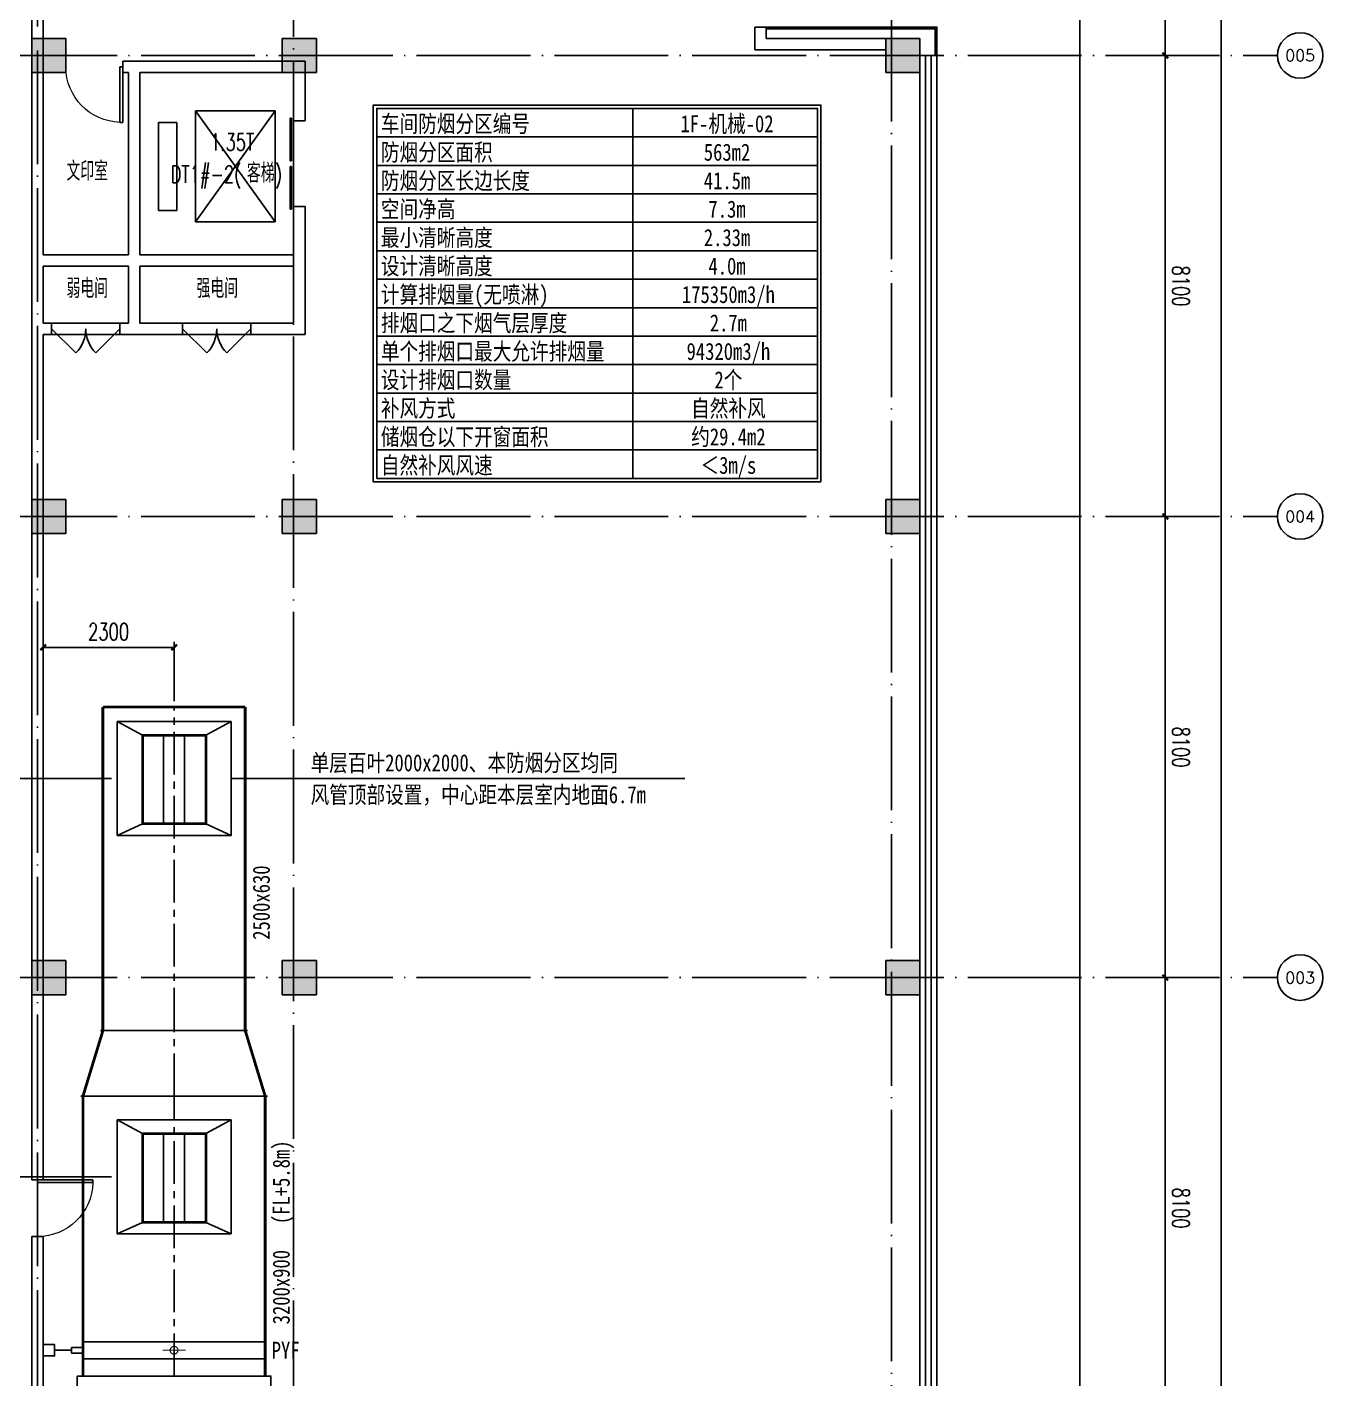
# Model space of a CAD drawing. Extents: x -555607 to 460190, y 498714 to 1664455.
# Drawn here: x -144037 to -121275, y 750970 to 774720 of the extents above; entities that cross this region are included whole.
import ezdxf
from ezdxf.enums import TextEntityAlignment as Align

# ---------------------------------------------------------------- set-up
doc = ezdxf.new("R2010")
doc.units = 0
doc.header["$LTSCALE"] = 1000
doc.header["$MEASUREMENT"] = 0
doc.linetypes.add('CENTER2', pattern=[1.125, 0.75, -0.125, 0.125, -0.125])
doc.linetypes.add('DOTE', pattern=[2.42, 2, -0.2, 0.02, -0.2])
doc.layers.get('Defpoints').update_dxf_attribs({"color": 210})
for name, color, linetype in [('A-AXIS-D', 1, 'Continuous'), ('A-AXIS-DOTE', 14, 'DOTE'), ('A-CURTAIN', 134, 'Continuous'), ('A-STAIR', 150, 'Continuous'), ('A-TEXT', 61, 'Continuous'), ('A-WINDOW', 8, 'Continuous'), ('A-防火门窗', 8, 'Continuous'), ('AS-COLN', 6, 'Continuous'), ('AS-WALL', 40, 'Continuous'), ('CURTWALL', 4, 'Continuous'), ('DUCT-暖通风中心线', 5, 'CENTER2'), ('DUCT-暖通风法兰', 2, 'Continuous'), ('DUCT-暖通风管', 7, 'Continuous'), ('DUCT-暖通风管端线', 2, 'Continuous'), ('PUB_HATCH', 8, 'Continuous'), ('TH_DIM', 3, 'Continuous'), ('WINDOW', 8, 'Continuous'), ('暖通', 7, 'Continuous')]:
    doc.layers.add(name, color=color, linetype=linetype)
doc.styles.add('-黑体', font='simhei.ttf', dxfattribs={"width": 0.8})
doc.styles.add('_TCH_AXIS', font='COMPLEX', dxfattribs={"bigfont": 'GBCBIG'})
doc.styles.add('_TCH_DIM_T3', font='SIMPLEX', dxfattribs={"width": 0.705882, "bigfont": 'GBCBIG'})
doc.styles.add('A-DIM_T3', font='SIMPLEX', dxfattribs={"width": 0.705882, "bigfont": 'GBCBIG'})
doc.styles.add('A-STANDARD', font='SIMPLEX', dxfattribs={"bigfont": 'GBCBIG'})
doc.styles.add('图框宋体', font='', dxfattribs={"width": 0.75})
doc.styles.get('图框宋体').set_extended_font_data('SimSun')
doc.dimstyles.new('_TCH_ARCH&&100', dxfattribs={"dimtxt": 297.5, "dimasz": 100, "dimexe": 100, "dimexo": 100, "dimgap": 126.25, "dimtad": 1, "dimdec": 0, "dimzin": 0, "dimdsep": 46, "dimtxsty": '_TCH_DIM_T3', "dimblk": 'ARCHTICK', "dimcen": 0.09, "dimclrt": 7, "dimazin": 2, "dimtfac": 1, "dimtdec": 0, "dimtix": 1, "dimtmove": 2, "dimatfit": 3, "dimfxl": 100, "dimtolj": 1, "dimtzin": 0, "dimarcsym": 0})
doc.dimstyles.new('_TCH_ARCH&&150', dxfattribs={"dimtxt": 446.25, "dimasz": 150, "dimexe": 375, "dimexo": 450, "dimgap": 150, "dimtad": 1, "dimdec": 0, "dimzin": 0, "dimdsep": 46, "dimtxsty": '_TCH_DIM_T3', "dimblk": 'ARCHTICK', "dimcen": 0.09, "dimclrt": 7, "dimazin": 2, "dimtfac": 1, "dimtdec": 0, "dimtix": 1, "dimtmove": 2, "dimatfit": 3, "dimfxl": 1, "dimtolj": 1, "dimtzin": 0, "dimarcsym": 0})
doc.dimstyles.new('A-DIM&&100', dxfattribs={"dimtxt": 297.5, "dimasz": 100, "dimexe": 100, "dimexo": 100, "dimgap": 126.25, "dimtad": 1, "dimdec": 0, "dimzin": 0, "dimdsep": 46, "dimtxsty": 'A-DIM_T3', "dimblk": 'ARCHTICK', "dimcen": 0.09, "dimclrt": 7, "dimazin": 2, "dimtfac": 1, "dimtdec": 0, "dimtix": 1, "dimtmove": 2, "dimatfit": 3, "dimfxl": 1, "dimtolj": 1, "dimtzin": 0, "dimarcsym": 0})

# ---------------------------------------------------------------- blocks, each defined once
blk = doc.blocks.new('_ArchTick')
at = {"color": 0, "linetype": 'ByBlock', "const_width": 0.4}
blk.add_lwpolyline([(-0.5, -0.5), (0.5, 0.5)], dxfattribs=at)
blk = doc.blocks.new('*D169')
at = {"layer": 'A-AXIS-D', "color": 0, "lineweight": -2, "transparency": 16777216}
for p, q in [((-124860, 832520), (-122965, 832520)), ((-123065, 832520), (-123065, 741120)), ((-124860, 741120), (-122965, 741120))]:
    blk.add_line(p, q, dxfattribs=at)
at = {"layer": 'Defpoints', "color": 0, "transparency": 16777216}
for p in [(-124960, 832520), (-124960, 741120), (-123065, 741120)]:
    blk.add_point(p, dxfattribs=at)
at = {"layer": 'A-AXIS-D', "color": 0, "lineweight": -2, "transparency": 16777216, "xscale": 100, "yscale": 100, "zscale": 100}
for p, rotation in [((-123065, 832520), 90), ((-123065, 741120), 270)]:
    blk.add_blockref('_ArchTick', p, dxfattribs=dict(at, rotation=rotation))
at = {"layer": 'A-AXIS-D', "color": 7, "transparency": 16777216, "insert": (-122790, 786820), "char_height": 297.5, "attachment_point": 5, "rotation": 270, "style": '_TCH_DIM_T3'}
blk.add_mtext('\\A1;91400', dxfattribs=at)
blk = doc.blocks.new('*D208')
at = {"layer": 'A-AXIS-D', "color": 0, "lineweight": -2, "transparency": 16777216}
for p, q in [((-124960, 778720), (-123944, 778720)), ((-124044, 778720), (-124044, 774220)), ((-124960, 774220), (-123944, 774220))]:
    blk.add_line(p, q, dxfattribs=at)
at = {"layer": 'Defpoints', "color": 0, "transparency": 16777216}
for p in [(-125060, 778720), (-125060, 774220), (-124044, 774220)]:
    blk.add_point(p, dxfattribs=at)
at = {"layer": 'A-AXIS-D', "color": 0, "lineweight": -2, "transparency": 16777216, "xscale": 100, "yscale": 100, "zscale": 100}
for p, rotation in [((-124044, 778720), 90), ((-124044, 774220), 270)]:
    blk.add_blockref('_ArchTick', p, dxfattribs=dict(at, rotation=rotation))
at = {"layer": 'A-AXIS-D', "color": 7, "transparency": 16777216, "insert": (-123769, 776470), "char_height": 297.5, "attachment_point": 5, "rotation": 270, "style": 'A-DIM_T3'}
blk.add_mtext('\\A1;4500', dxfattribs=at)
blk = doc.blocks.new('*D209')
at = {"layer": 'A-AXIS-D', "color": 0, "lineweight": -2, "transparency": 16777216}
for p, q in [((-124960, 774220), (-123944, 774220)), ((-124044, 774220), (-124044, 766120)), ((-124960, 766120), (-123944, 766120))]:
    blk.add_line(p, q, dxfattribs=at)
at = {"layer": 'Defpoints', "color": 0, "transparency": 16777216}
for p in [(-125060, 774220), (-125060, 766120), (-124044, 766120)]:
    blk.add_point(p, dxfattribs=at)
at = {"layer": 'A-AXIS-D', "color": 0, "lineweight": -2, "transparency": 16777216, "xscale": 100, "yscale": 100, "zscale": 100}
for p, rotation in [((-124044, 774220), 90), ((-124044, 766120), 270)]:
    blk.add_blockref('_ArchTick', p, dxfattribs=dict(at, rotation=rotation))
at = {"layer": 'A-AXIS-D', "color": 7, "transparency": 16777216, "insert": (-123769, 770170), "char_height": 297.5, "attachment_point": 5, "rotation": 270, "style": 'A-DIM_T3'}
blk.add_mtext('\\A1;8100', dxfattribs=at)
blk = doc.blocks.new('*D210')
at = {"layer": 'A-AXIS-D', "color": 0, "lineweight": -2, "transparency": 16777216}
for p, q in [((-124960, 766120), (-123944, 766120)), ((-124044, 766120), (-124044, 758020)), ((-124960, 758020), (-123944, 758020))]:
    blk.add_line(p, q, dxfattribs=at)
at = {"layer": 'Defpoints', "color": 0, "transparency": 16777216}
for p in [(-125060, 766120), (-125060, 758020), (-124044, 758020)]:
    blk.add_point(p, dxfattribs=at)
at = {"layer": 'A-AXIS-D', "color": 0, "lineweight": -2, "transparency": 16777216, "xscale": 100, "yscale": 100, "zscale": 100}
for p, rotation in [((-124044, 766120), 90), ((-124044, 758020), 270)]:
    blk.add_blockref('_ArchTick', p, dxfattribs=dict(at, rotation=rotation))
at = {"layer": 'A-AXIS-D', "color": 7, "transparency": 16777216, "insert": (-123769, 762070), "char_height": 297.5, "attachment_point": 5, "rotation": 270, "style": 'A-DIM_T3'}
blk.add_mtext('\\A1;8100', dxfattribs=at)
blk = doc.blocks.new('*D211')
at = {"layer": 'A-AXIS-D', "color": 0, "lineweight": -2, "transparency": 16777216}
for p, q in [((-124960, 758020), (-123944, 758020)), ((-124044, 758020), (-124044, 749920)), ((-124960, 749920), (-123944, 749920))]:
    blk.add_line(p, q, dxfattribs=at)
at = {"layer": 'Defpoints', "color": 0, "transparency": 16777216}
for p in [(-125060, 758020), (-125060, 749920), (-124044, 749920)]:
    blk.add_point(p, dxfattribs=at)
at = {"layer": 'A-AXIS-D', "color": 0, "lineweight": -2, "transparency": 16777216, "xscale": 100, "yscale": 100, "zscale": 100}
for p, rotation in [((-124044, 758020), 90), ((-124044, 749920), 270)]:
    blk.add_blockref('_ArchTick', p, dxfattribs=dict(at, rotation=rotation))
at = {"layer": 'A-AXIS-D', "color": 7, "transparency": 16777216, "insert": (-123769, 753970), "char_height": 297.5, "attachment_point": 5, "rotation": 270, "style": 'A-DIM_T3'}
blk.add_mtext('\\A1;8100', dxfattribs=at)
blk = doc.blocks.new('$DorLib2D$00000001')
for p, q in [((0.45, 0.975), (0.5, 0.975)), ((0.45, 0), (0.45, 0.975)), ((0.5, 0), (0.5, 0.975)), ((0.5, 0), (0.45, 0))]:
    blk.add_line(p, q)
at = {"lineweight": 13}
blk.add_arc((0.475, 0), 0.975, 91.4693, 180, dxfattribs=at)
blk = doc.blocks.new('$DORLIB2D$00000127')
at = {"color": 0}
for points in [[(-0.533, 0.795), (-0.533, 0.69)], [(-0.033, 0.795), (-0.533, 0.795)], [(-0.033, 0.795), (-0.033, 0.69)], [(0.533, 0.795), (0.033, 0.795)], [(0.033, 0.795), (0.033, 0.69)], [(0.533, 0.795), (0.533, 0.69)], [(-0.033, 0.69), (-0.533, 0.69)], [(0.533, 0.69), (0.033, 0.69)], [(0.5, 0.5), (-0.5, 0.5)]]:
    blk.add_lwpolyline(points, dxfattribs=at)
blk = doc.blocks.new('$DorLib2D$00000116')
at = {"color": 0}
for p, q in [((-0.5, 0), (-0.146, 0.354)), ((0.5, 0), (0.146, 0.354))]:
    blk.add_line(p, q, dxfattribs=at)
for centre, start, end in [((-0.5, 0), 0, 45), ((0.5, 0), 135, 180)]:
    blk.add_arc(centre, 0.5, start, end, dxfattribs=at)
blk = doc.blocks.new('$风口$00000108')
for p, q in [((-250, 135), (-190, 75)), ((-250, -135), (-250, 135)), ((250, 135), (200, 75)), ((250, 135), (250, -135)), ((200, 25), (-190, 25)), ((200, -25), (-190, -25)), ((-250, -135), (-190, -75)), ((200, -75), (250, -135)), ((250, -135), (-250, -135))]:
    blk.add_line(p, q)
at = {"linetype": 'Continuous'}
blk.add_line((250, 135), (-250, 135), dxfattribs=at)
at = {"lineweight": 40}
for p, q in [((-190, 75), (200, 75)), ((-190, -75), (-190, 75)), ((200, 75), (200, -75)), ((-190, -75), (200, -75))]:
    blk.add_line(p, q, dxfattribs=at)
blk = doc.blocks.new('*D565')
at = {"layer": 'Defpoints', "color": 0, "transparency": 16777216}
for p in [(-141454, 763822), (-143754, 762775), (-141454, 762775)]:
    blk.add_point(p, dxfattribs=at)
at = {"layer": 'TH_DIM', "color": 0, "lineweight": -2, "transparency": 16777216}
for p, q in [((-143754, 762875), (-143754, 763922)), ((-143754, 763822), (-141454, 763822)), ((-141454, 762875), (-141454, 763922))]:
    blk.add_line(p, q, dxfattribs=at)
at = {"layer": 'TH_DIM', "color": 0, "lineweight": -2, "transparency": 16777216, "xscale": 100, "yscale": 100, "zscale": 100, "rotation": 180}
blk.add_blockref('_ArchTick', (-143754, 763822), dxfattribs=at)
at = {"layer": 'TH_DIM', "color": 0, "lineweight": -2, "transparency": 16777216, "xscale": 100, "yscale": 100, "zscale": 100}
blk.add_blockref('_ArchTick', (-141454, 763822), dxfattribs=at)
at = {"layer": 'TH_DIM', "color": 7, "transparency": 16777216, "insert": (-142604, 764097), "char_height": 297.5, "attachment_point": 5, "style": '_TCH_DIM_T3'}
blk.add_mtext('\\A1;2300', dxfattribs=at)
blk = doc.blocks.new('*D566')
at = {"layer": 'Defpoints', "color": 0, "transparency": 16777216}
for p in [(-145578, 761520), (-142454, 761520), (-142454, 758020)]:
    blk.add_point(p, dxfattribs=at)
at = {"layer": 'TH_DIM', "color": 0, "lineweight": -2, "transparency": 16777216}
for p, q in [((-142554, 761520), (-145678, 761520)), ((-145578, 758020), (-145578, 761520)), ((-142554, 758020), (-145678, 758020))]:
    blk.add_line(p, q, dxfattribs=at)
at = {"layer": 'TH_DIM', "color": 0, "lineweight": -2, "transparency": 16777216, "xscale": 100, "yscale": 100, "zscale": 100}
for p, rotation in [((-145578, 761520), 90), ((-145578, 758020), 270)]:
    blk.add_blockref('_ArchTick', p, dxfattribs=dict(at, rotation=rotation))
at = {"layer": 'TH_DIM', "color": 7, "transparency": 16777216, "insert": (-145853, 759770), "char_height": 297.5, "attachment_point": 5, "rotation": 90, "style": '_TCH_DIM_T3'}
blk.add_mtext('\\A1;3500', dxfattribs=at)
blk = doc.blocks.new('*D567')
at = {"layer": 'Defpoints', "color": 0, "transparency": 16777216}
for p in [(-145578, 758020), (-142454, 758020), (-142454, 754520)]:
    blk.add_point(p, dxfattribs=at)
at = {"layer": 'TH_DIM', "color": 0, "lineweight": -2, "transparency": 16777216}
for p, q in [((-142554, 758020), (-145678, 758020)), ((-145578, 754520), (-145578, 758020)), ((-142554, 754520), (-145678, 754520))]:
    blk.add_line(p, q, dxfattribs=at)
at = {"layer": 'TH_DIM', "color": 0, "lineweight": -2, "transparency": 16777216, "xscale": 100, "yscale": 100, "zscale": 100}
for p, rotation in [((-145578, 758020), 90), ((-145578, 754520), 270)]:
    blk.add_blockref('_ArchTick', p, dxfattribs=dict(at, rotation=rotation))
at = {"layer": 'TH_DIM', "color": 7, "transparency": 16777216, "insert": (-145853, 756270), "char_height": 297.5, "attachment_point": 5, "rotation": 90, "style": '_TCH_DIM_T3'}
blk.add_mtext('\\A1;3500', dxfattribs=at)
blk = doc.blocks.new('*D621')
at = {"layer": 'Defpoints', "color": 0, "transparency": 16777216}
for p in [(-127182, 823720), (-125547, 823720), (-127182, 741820)]:
    blk.add_point(p, dxfattribs=at)
at = {"layer": 'TH_DIM', "color": 0, "lineweight": -2, "transparency": 16777216}
for p, q in [((-126732, 823720), (-125172, 823720)), ((-125547, 741820), (-125547, 823720)), ((-126732, 741820), (-125172, 741820))]:
    blk.add_line(p, q, dxfattribs=at)
at = {"layer": 'TH_DIM', "color": 0, "lineweight": -2, "transparency": 16777216, "xscale": 150, "yscale": 150, "zscale": 150}
for p, rotation in [((-125547, 823720), 90), ((-125547, 741820), 270)]:
    blk.add_blockref('_ArchTick', p, dxfattribs=dict(at, rotation=rotation))
at = {"layer": 'TH_DIM', "color": 7, "transparency": 16777216, "insert": (-125995, 782770), "char_height": 446.25, "attachment_point": 5, "rotation": 90, "style": '图框宋体'}
blk.add_mtext('\\A1;本侧101轴至011轴储烟仓以下开窗(门)面积共计:29.4平方', dxfattribs=at)

msp = doc.modelspace()

# ---------------------------------------------------------------- hatches: boundary and pattern name
at = {"layer": 'PUB_HATCH'}
for points in [[(-143954.2, 773920), (-143354.2, 773920), (-143354.2, 774520), (-143954.2, 774520)], [(-139554.2, 773920), (-138954.2, 773920), (-138954.2, 774520), (-139554.2, 774520)], [(-128954.2, 773920), (-128354.2, 773920), (-128354.2, 774520), (-128954.2, 774520)], [(-143954.2, 765820), (-143354.2, 765820), (-143354.2, 766420), (-143954.2, 766420)], [(-139554.2, 765820), (-138954.2, 765820), (-138954.2, 766420), (-139554.2, 766420)], [(-128954.2, 765820), (-128354.2, 765820), (-128354.2, 766420), (-128954.2, 766420)], [(-143954.2, 757720), (-143354.2, 757720), (-143354.2, 758320), (-143954.2, 758320)], [(-139554.2, 757720), (-138954.2, 757720), (-138954.2, 758320), (-139554.2, 758320)], [(-128954.2, 757720), (-128354.2, 757720), (-128354.2, 758320), (-128954.2, 758320)]]:
    msp.add_hatch(color=256, dxfattribs=at).paths.add_polyline_path(points)

# ---------------------------------------------------------------- linework, layer by layer
at = {"layer": 'A-AXIS-D'}
for centre in [(-121674.9, 774221.1), (-121674.9, 766121.1), (-121674.9, 758021.1)]:
    msp.add_circle(centre, 400, dxfattribs=at)
at = {"layer": 'A-AXIS-DOTE', "color": 250}
for p, q in [((-139354.2, 735826.1), (-139354.2, 841482.3)), ((-128854.2, 540740), (-128854.2, 841482.3)), ((-143854.2, 736010), (-143854.2, 841220)), ((-144454.2, 774220), (-122074.9, 774220)), ((-144454.2, 766120), (-122074.9, 766120)), ((-144454.2, 758020), (-122074.9, 758020))]:
    msp.add_line(p, q, dxfattribs=at)
at = {"layer": 'A-CURTAIN', "color": 8}
for points in [[(-128054.2, 774220), (-128054.2, 774720), (-131054.2, 774720)], [(-128084.2, 774220), (-128084.2, 774690), (-131054.2, 774690)]]:
    msp.add_lwpolyline(points, dxfattribs=at)
at = {"layer": 'A-STAIR', "color": 8}
for p, q in [((-141079.2, 773245), (-139679.2, 773245)), ((-141079.2, 771295), (-141079.2, 773245)), ((-141079.2, 773245), (-139679.2, 771295)), ((-139679.2, 773245), (-141079.2, 771295)), ((-139679.2, 773245), (-139679.2, 771295)), ((-141729.2, 773045), (-141404.2, 773045)), ((-141729.2, 771495), (-141729.2, 773045)), ((-141404.2, 773045), (-141404.2, 771495)), ((-141404.2, 771495), (-141729.2, 771495)), ((-139679.2, 771295), (-141079.2, 771295))]:
    msp.add_line(p, q, dxfattribs=at)
at = {"layer": 'A-防火门窗', "color": 8}
for p, q in [((-143604.2, 769520), (-142404.2, 769520)), ((-141304.2, 769520), (-140104.2, 769520)), ((-143604.2, 769320), (-142404.2, 769320)), ((-141304.2, 769320), (-140104.2, 769320))]:
    msp.add_line(p, q, dxfattribs=at)
at = {"layer": 'AS-COLN', "color": 3}
for p, q in [((-143354.2, 774520), (-143954.2, 774520)), ((-143954.2, 774520), (-143954.2, 773920)), ((-143354.2, 773920), (-143354.2, 774520)), ((-138954.2, 774520), (-139554.2, 774520)), ((-139554.2, 774520), (-139554.2, 773920)), ((-138954.2, 773920), (-138954.2, 774520)), ((-128354.2, 774520), (-128954.2, 774520)), ((-128954.2, 774520), (-128954.2, 773920)), ((-128354.2, 773920), (-128354.2, 774520)), ((-143954.2, 773920), (-143354.2, 773920)), ((-139554.2, 773920), (-138954.2, 773920)), ((-128954.2, 773920), (-128354.2, 773920))]:
    msp.add_line(p, q, dxfattribs=at)
at = {"layer": 'AS-COLN'}
for p, q in [((-143354.2, 766420), (-143954.2, 766420)), ((-143954.2, 766420), (-143954.2, 765820)), ((-143354.2, 765820), (-143354.2, 766420)), ((-138954.2, 766420), (-139554.2, 766420)), ((-139554.2, 766420), (-139554.2, 765820)), ((-138954.2, 765820), (-138954.2, 766420)), ((-128354.2, 766420), (-128954.2, 766420)), ((-128954.2, 766420), (-128954.2, 765820)), ((-128354.2, 765820), (-128354.2, 766420)), ((-143954.2, 765820), (-143354.2, 765820)), ((-139554.2, 765820), (-138954.2, 765820)), ((-128954.2, 765820), (-128354.2, 765820)), ((-143354.2, 758320), (-143954.2, 758320)), ((-143954.2, 758320), (-143954.2, 757720)), ((-143354.2, 757720), (-143354.2, 758320)), ((-138954.2, 758320), (-139554.2, 758320)), ((-139554.2, 758320), (-139554.2, 757720)), ((-139554.2, 758320), (-139554.2, 757720)), ((-138954.2, 757720), (-138954.2, 758320)), ((-128354.2, 758320), (-128954.2, 758320)), ((-128954.2, 758320), (-128954.2, 757720)), ((-128354.2, 757720), (-128354.2, 758320)), ((-143954.2, 757720), (-143354.2, 757720)), ((-139554.2, 757720), (-138954.2, 757720)), ((-128954.2, 757720), (-128354.2, 757720))]:
    msp.add_line(p, q, dxfattribs=at)
at = {"layer": 'AS-WALL'}
for p, q in [((-143954.2, 806220), (-143954.2, 770620)), ((-143754.2, 770720), (-143754.2, 806220)), ((-131054.2, 774720), (-131254.2, 774720)), ((-131254.2, 774720), (-131254.2, 774320)), ((-131054.2, 774520), (-131054.2, 774720)), ((-131054.2, 774520), (-128954.2, 774520)), ((-128954.2, 774520), (-128954.2, 774320)), ((-131254.2, 774320), (-128954.2, 774320)), ((-143354.2, 773920), (-143354.2, 774120)), ((-142154.2, 774120), (-142354.2, 774120)), ((-142354.2, 774120), (-142354.2, 773920)), ((-142154.2, 774120), (-139154.2, 774120)), ((-139154.2, 773070), (-139154.2, 774120)), ((-142354.2, 773920), (-142254.2, 773920)), ((-142254.2, 773920), (-142254.2, 770720)), ((-142054.2, 773920), (-142054.2, 770720)), ((-142054.2, 773920), (-139354.2, 773920)), ((-139354.2, 773920), (-139354.2, 773070)), ((-139354.2, 773070), (-139154.2, 773070)), ((-139154.2, 771570), (-139354.2, 771570)), ((-139354.2, 771570), (-139354.2, 770720)), ((-139154.2, 770620), (-139154.2, 771570)), ((-143754.2, 770720), (-142254.2, 770720)), ((-142054.2, 770720), (-139354.2, 770720)), ((-143954.2, 770620), (-143954.2, 769420)), ((-143754.2, 770520), (-142254.2, 770520)), ((-143754.2, 770520), (-143754.2, 769520)), ((-142254.2, 770520), (-142254.2, 769520)), ((-142054.2, 770520), (-139354.2, 770520)), ((-142054.2, 770520), (-142054.2, 769520)), ((-139354.2, 770520), (-139354.2, 769520)), ((-139154.2, 770620), (-139154.2, 769320)), ((-143604.2, 769520), (-143754.2, 769520)), ((-143604.2, 769320), (-143604.2, 769520)), ((-142254.2, 769520), (-142404.2, 769520)), ((-142404.2, 769520), (-142404.2, 769320)), ((-141304.2, 769520), (-142054.2, 769520)), ((-141304.2, 769320), (-141304.2, 769520)), ((-139354.2, 769520), (-140104.2, 769520)), ((-140104.2, 769520), (-140104.2, 769320)), ((-143954.2, 769420), (-143954.2, 754470)), ((-143754.2, 754470), (-143754.2, 769320)), ((-143754.2, 769320), (-143604.2, 769320)), ((-142404.2, 769320), (-142154.2, 769320)), ((-142154.2, 769320), (-141304.2, 769320)), ((-140104.2, 769320), (-139154.2, 769320)), ((-143954.2, 754470), (-143754.2, 754470)), ((-143754.2, 753470), (-143954.2, 753470)), ((-143954.2, 753470), (-143954.2, 749720)), ((-143754.2, 749820), (-143754.2, 753470))]:
    msp.add_line(p, q, dxfattribs=at)
at = {"layer": 'CURTWALL', "color": 8}
for p, q in [((-128354.2, 774220), (-128354.2, 741820)), ((-128054.2, 774220), (-128354.2, 774220)), ((-128254.2, 774220), (-128254.2, 741820)), ((-128154.2, 774220), (-128154.2, 741820)), ((-128054.2, 774220), (-128054.2, 741820))]:
    msp.add_line(p, q, dxfattribs=at)
at = {"layer": 'DUCT-暖通风中心线'}
for p, q in [((-141454.2, 757089.1), (-141454.2, 762775.4)), ((-141454.2, 755938.9), (-141454.2, 757088.9)), ((-141454.2, 751020), (-141454.2, 755938.7))]:
    msp.add_line(p, q, dxfattribs=at)
at = {"layer": 'DUCT-暖通风法兰'}
for p, q in [((-140164.2, 757089), (-142744.2, 757089)), ((-143094.2, 755938.8), (-139814.2, 755938.8))]:
    msp.add_line(p, q, dxfattribs=at)
at = {"layer": 'DUCT-暖通风管', "const_width": 50}
for points in [[(-140204.2, 762775.4), (-142704.2, 762775.4)], [(-142704.2, 762775.4), (-142704.2, 757089.1)], [(-140204.2, 757089.1), (-140204.2, 762775.4)], [(-143054.2, 755938.9), (-142704.2, 757088.9)], [(-139854.2, 755938.9), (-140204.2, 757088.9)], [(-143054.2, 755938.7), (-143054.2, 751020)], [(-139854.2, 751020), (-139854.2, 755938.7)]]:
    msp.add_lwpolyline(points, dxfattribs=at)
at = {"layer": 'DUCT-暖通风管端线'}
for p, q in [((-142704.2, 757089.1), (-140204.2, 757089.1)), ((-140204.2, 757088.9), (-142704.2, 757088.9)), ((-143054.2, 755938.9), (-139854.2, 755938.9)), ((-139854.2, 755938.7), (-143054.2, 755938.7))]:
    msp.add_line(p, q, dxfattribs=at)
at = {"layer": '暖通'}
for p, q in [((-133394.6, 773289.8), (-133394.6, 766789.8)), ((-137894.6, 772789.8), (-130154.3, 772789.8)), ((-137894.6, 772289.8), (-130154.3, 772289.8)), ((-137894.6, 771789.8), (-130154.3, 771789.8)), ((-137894.6, 771289.8), (-130154.3, 771289.8)), ((-137894.6, 770789.8), (-130154.3, 770789.8)), ((-137894.6, 770289.8), (-130154.3, 770289.8)), ((-137894.6, 769789.8), (-130154.3, 769789.8)), ((-137894.6, 769289.8), (-130154.3, 769289.8)), ((-137894.6, 768789.8), (-130154.3, 768789.8)), ((-137894.6, 768289.8), (-130154.3, 768289.8)), ((-137894.6, 767789.8), (-130154.3, 767789.8)), ((-137894.6, 767289.8), (-130154.3, 767289.8)), ((-137894.6, 766789.8), (-130154.3, 766789.8)), ((-137894.6, 766789.8), (-130154.3, 766789.8))]:
    msp.add_line(p, q, dxfattribs=at)
at = {"layer": '暖通', "color": 7}
for p, q in [((-140454.2, 761520), (-137744.7, 761520)), ((-132484.8, 761520), (-139184.7, 761520)), ((-143254.2, 751474.3, 2500), (-143554.2, 751474.3)), ((-143254.2, 751524.1), (-143254.2, 751424.5, 5000)), ((-143054.2, 751524.1), (-143254.2, 751524.1)), ((-143054.2, 751624.3), (-139854.2, 751624.3)), ((-143054.2, 751624.3), (-143054.2, 751324.3)), ((-143054.2, 751624.3), (-143054.2, 751324.3)), ((-143254.2, 751424.5), (-143054.2, 751424.5)), ((-143054.2, 751324.3), (-139854.2, 751324.3))]:
    msp.add_line(p, q, dxfattribs=at)
at = {"layer": '暖通'}
msp.add_lwpolyline([(-130094.3, 766729.8), (-137954.6, 766729.8), (-137954.6, 773349.8), (-130094.3, 773349.8)], close=True, dxfattribs=at)
msp.add_lwpolyline([(-137894.6, 766789.8), (-137894.6, 773289.8), (-130154.3, 773289.8), (-130154.3, 766789.8)], dxfattribs=at)
at = {"layer": '暖通', "color": 7}
for points in [[(-143754.2, 751574.3), (-143554.2, 751574.3), (-143554.2, 751374.3), (-143754.2, 751374.3)], [(-143154.2, 751020), (-139754.2, 751020), (-139754.2, 749920), (-143154.2, 749920)]]:
    msp.add_lwpolyline(points, close=True, dxfattribs=at)
at = {"layer": '暖通', "const_width": 20, "elevation": 0}
msp.add_lwpolyline([(-141253.2, 751474.3), (-141655.2, 751474.3)], dxfattribs=at)
msp.add_lwpolyline([(-141522.4, 751474.3, -1), (-141386, 751474.3, -1)], format="xyb", close=True, dxfattribs=at)

# ---------------------------------------------------------------- block references
at = {"layer": 'A-WINDOW', "xscale": 1000, "yscale": -1000, "zscale": 199.9999999999999, "rotation": 359.9999999901672}
msp.add_blockref('$DorLib2D$00000001', (-142854.2, 774020), dxfattribs=at)
at = {"layer": 'A-防火门窗', "color": 8, "zscale": 199.9999999999999}
for name, p, xscale, yscale, rotation in [('$DorLib2D$00000116', (-143004.2, 769420), 1200, -1200, 359.9999999991917), ('$DorLib2D$00000116', (-140704.2, 769420), 1200, -1200, 359.9999999991927), ('$DorLib2D$00000001', (-143854.2, 753970), -1000, 1000, 269.9999999745178)]:
    msp.add_blockref(name, p, dxfattribs=dict(at, xscale=xscale, yscale=yscale, rotation=rotation))
at = {"layer": 'WINDOW', "xscale": 1500, "yscale": -199.9999999999999, "zscale": 1500, "rotation": 269.9999999583889}
msp.add_blockref('$DORLIB2D$00000127', (-139254.2, 772320), dxfattribs=at)
at = {"layer": '暖通', "xscale": 4, "yscale": 7.407407407407407, "rotation": 270}
for p in [(-141454.2, 761520), (-141454.2, 754520)]:
    msp.add_blockref('$风口$00000108', p, dxfattribs=at)

# ---------------------------------------------------------------- texts
at = {"layer": 'A-AXIS-D', "color": 7, "style": '_TCH_AXIS'}
for s, height, p, p2 in [('005', 202.97, (-121935.9, 774119.6), (-121413.9, 774119.6)), ('004', 196.63, (-121937.1, 766022.8), (-121412.7, 766022.8)), ('003', 202.97, (-121935.9, 757919.6), (-121413.9, 757919.6))]:
    msp.add_text(s, height=height, dxfattribs=at).set_placement(p, p2, align=Align.FIT)
at = {"layer": 'A-TEXT', "color": 8, "style": 'A-STANDARD', "width": 0.705882}
for s, p in [('1.35T', (-140820, 772550)), ('DT1#-2(', (-141514.5, 771985.5)), (')', (-139683, 771985.5))]:
    msp.add_text(s, height=297.5, dxfattribs=at).set_placement(p)
at = {"layer": 'A-TEXT', "color": 8, "style": 'A-STANDARD'}
for s, p in [('文印室', (-143343.4, 772020)), ('客梯', (-140174.5, 771985.5))]:
    msp.add_text(s, height=337.59, dxfattribs=at).set_placement(p)
at = {"layer": 'A-防火门窗', "color": 8, "style": 'A-STANDARD'}
for s, p in [('弱电间', (-143343.4, 769960)), ('强电间', (-141059.2, 769960))]:
    msp.add_text(s, height=337.59, dxfattribs=at).set_placement(p)
at = {"layer": '暖通', "style": '-黑体', "width": 0.8}
for s, p in [('车间防烟分区编号', (-137822, 772871.6)), ('防烟分区面积', (-137822, 772371.6)), ('防烟分区长边长度', (-137822, 771871.6)), ('空间净高', (-137822, 771371.6)), ('最小清晰高度', (-137822, 770871.6)), ('设计清晰高度', (-137822, 770371.6)), ('计算排烟量(无喷淋)', (-137822, 769871.7)), ('排烟口之下烟气层厚度', (-137822, 769371.7)), ('单个排烟口最大允许排烟量', (-137822, 768871.7)), ('设计排烟口数量', (-137822, 768371.7)), ('补风方式', (-137822, 767871.7)), ('储烟仓以下开窗面积', (-137822, 767371.7)), ('自然补风风速', (-137822, 766871.7)), ('单层百叶2000x2000、本防烟分区均同', (-139056.7, 761645)), ('风管顶部设置，中心距本层室内地面6.7m', (-139056.7, 761084.2)), ('PYF', (-139739.2, 751323.8, 5000))]:
    msp.add_text(s, height=300, dxfattribs=at).set_placement(p)
for s, p in [('1F-机械-02', (-131741.6, 772871.6)), ('563m2', (-131741.6, 772371.6)), ('41.5m', (-131741.6, 771871.6)), ('7.3m', (-131741.6, 771371.6)), ('2.33m', (-131741.6, 770871.6)), ('4.0m', (-131741.6, 770371.6)), ('175350m3/h', (-131718, 769871.7)), ('2.7m', (-131718, 769371.7)), ('94320m3/h', (-131718, 768871.7)), ('2个', (-131718, 768371.7)), ('自然补风', (-131718, 767871.7))]:
    msp.add_text(s, height=300, dxfattribs=at).set_placement(p, align=Align.CENTER)
at = {"layer": '暖通', "color": 6, "style": '-黑体', "width": 0.8}
for s, p in [('约29.4m2', (-131718, 767371.7)), ('＜3m/s', (-131718, 766871.7))]:
    msp.add_text(s, height=300, dxfattribs=at).set_placement(p, align=Align.CENTER)
at = {"layer": '暖通', "style": '-黑体', "width": 0.8}
for s, p in [('2500x630', (-139773.1, 758685.3)), ('(FL+5.8m)', (-139423.1, 753690)), ('3200x900', (-139423.1, 751930))]:
    msp.add_text(s, height=300, rotation=90, dxfattribs=at).set_placement(p)

# ---------------------------------------------------------------- dimensions: what is measured, and where the dimension line sits
at = {"layer": 'A-AXIS-D'}
for base, p1, p2, text, dimstyle, picture, middle in [((-123064.5, 741120), (-124960, 832520), (-124960, 741120), '91400', '_TCH_ARCH&&100', '*D169', (-122789.5, 786820)), ((-124044.2, 774220), (-125060, 778720), (-125060, 774220), '4500', 'A-DIM&&100', '*D208', (-123769.2, 776470)), ((-124044.2, 766120), (-125060, 774220), (-125060, 766120), '8100', 'A-DIM&&100', '*D209', (-123769.2, 770170)), ((-124044.2, 758020), (-125060, 766120), (-125060, 758020), '8100', 'A-DIM&&100', '*D210', (-123769.2, 762070)), ((-124044.2, 749920), (-125060, 758020), (-125060, 749920), '8100', 'A-DIM&&100', '*D211', (-123769.2, 753970))]:
    dim = msp.add_linear_dim(base=base, p1=p1, p2=p2, angle=270, text=text, dimstyle=dimstyle, override={"dimgap": 0}, dxfattribs=at)
    dim.commit()
    dim.dimension.update_dxf_attribs({"geometry": picture, "text_midpoint": middle, "dimtype": 129, "text_rotation": 270})
at = {"layer": 'TH_DIM', "color": 7}
dim = msp.add_aligned_dim(p1=(-127181.5, 741820), p2=(-127181.5, 823720), distance=-1634.1, text='本侧101轴至011轴储烟仓以下开窗(门)面积共计:29.4平方', dimstyle='_TCH_ARCH&&150', override={"dimtxsty": '图框宋体'}, dxfattribs=at)
dim.commit()
dim.dimension.update_dxf_attribs({"geometry": '*D621', "text_midpoint": (-125995.3, 782770)})
for p1, p2, distance, text, picture, middle in [((-143754.2, 762775.4), (-141454.2, 762775.4), 1046.3, '2300', '*D565', (-142604.2, 764096.7)), ((-142454.2, 758020), (-142454.2, 761520), 3123.5, '3500', '*D566', (-145852.7, 759770)), ((-142454.2, 754520), (-142454.2, 758020), 3123.5, '3500', '*D567', (-145852.7, 756270))]:
    dim = msp.add_aligned_dim(p1=p1, p2=p2, distance=distance, text=text, dimstyle='_TCH_ARCH&&100', dxfattribs=at)
    dim.commit()
    dim.dimension.update_dxf_attribs({"geometry": picture, "text_midpoint": middle})

doc.saveas('drawing.dxf')
